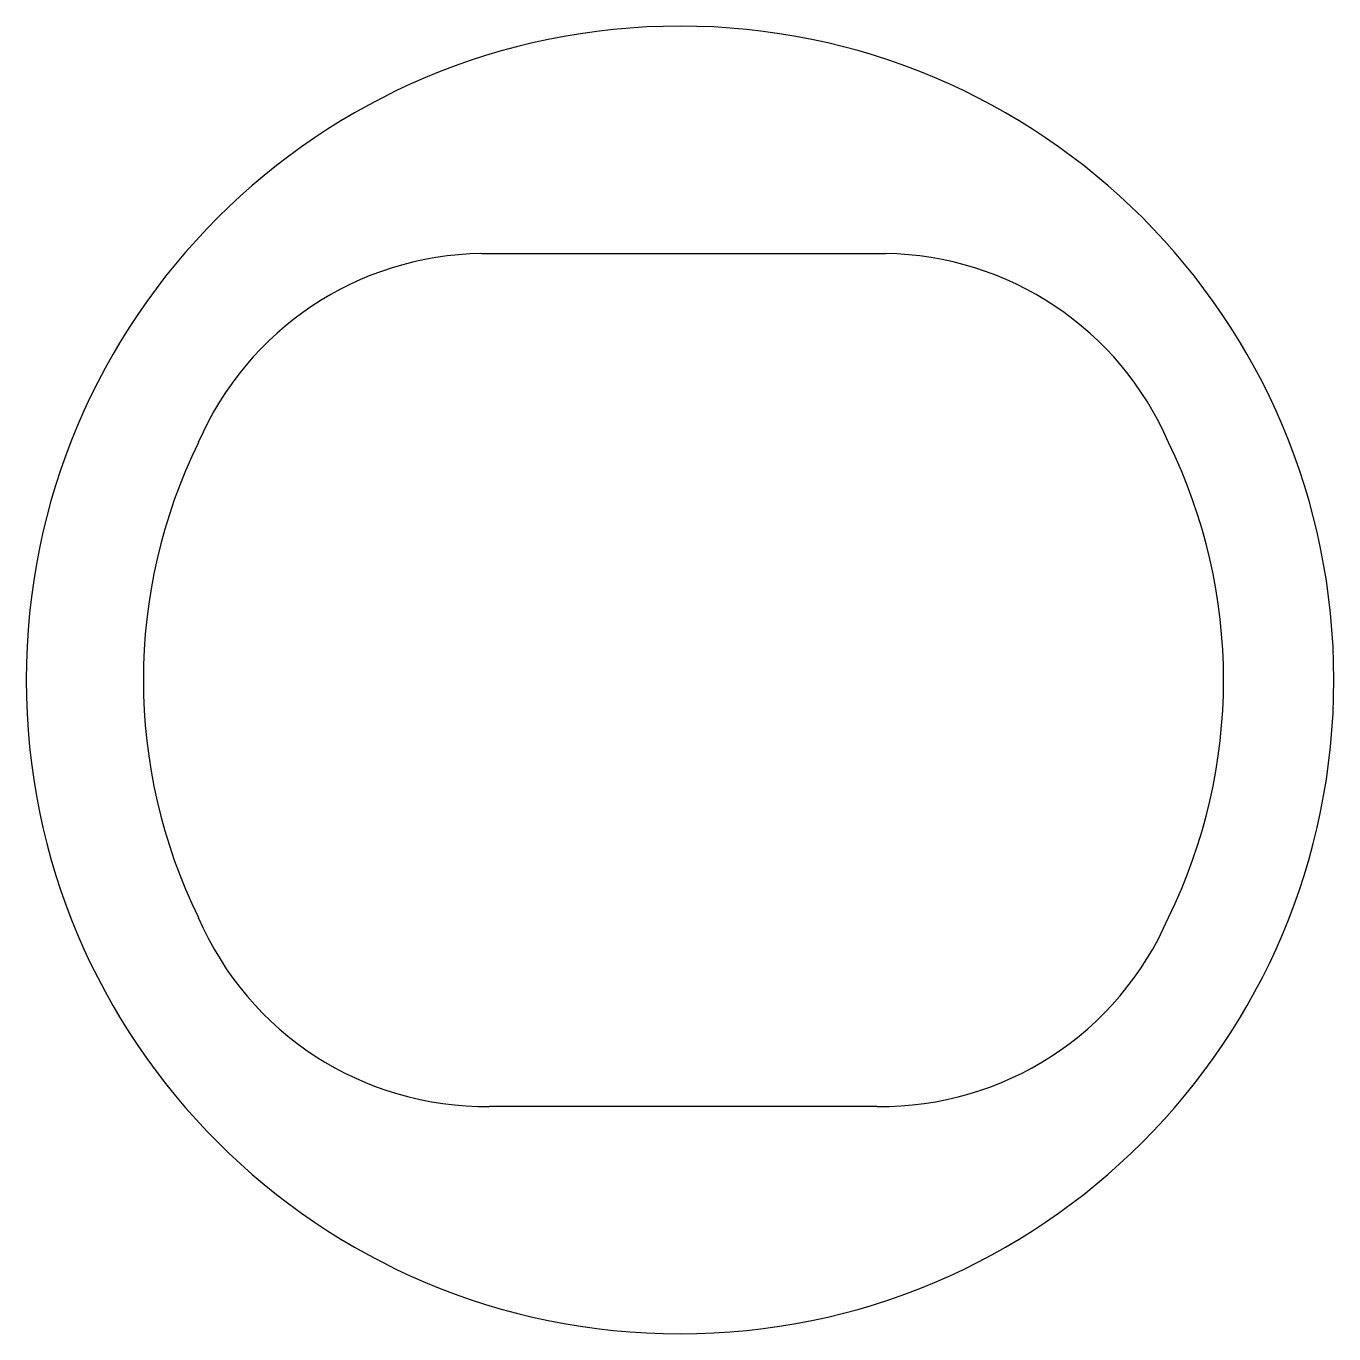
# Model space of a CAD drawing. Extents: x 5.4 to 28.4, y 4 to 27.
import ezdxf

# ---------------------------------------------------------------- set-up
doc = ezdxf.new("R2010")
doc.units = 0
doc.layers.get('0').update_dxf_attribs({"linetype": 'CONTINUOUS'})

msp = doc.modelspace()

# ---------------------------------------------------------------- linework, layer by layer
for p, q in [((13.393, 22.956), (20.497, 22.956)), ((20.355, 7.956), (13.535, 7.956))]:
    msp.add_line(p, q)
for centre, radius, start, end in [((16.885, 15.456), 11.5, 0, 180), ((13.464, 17.456), 5.5, 90.7437, 156.6908), ((20.426, 17.456), 5.5, 23.3092, 89.2563), ((16.946, 15.456), 9.5, 153.9178, 206.0822), ((16.945, 15.456), 9.5, 333.9178, 26.0822), ((16.885, 15.456), 11.5, 180, 0), ((13.464, 13.455), 5.5, 203.3092, 270.7437), ((20.426, 13.455), 5.5, 269.2563, 336.6908)]:
    msp.add_arc(centre, radius, start, end)

doc.saveas('drawing.dxf')
